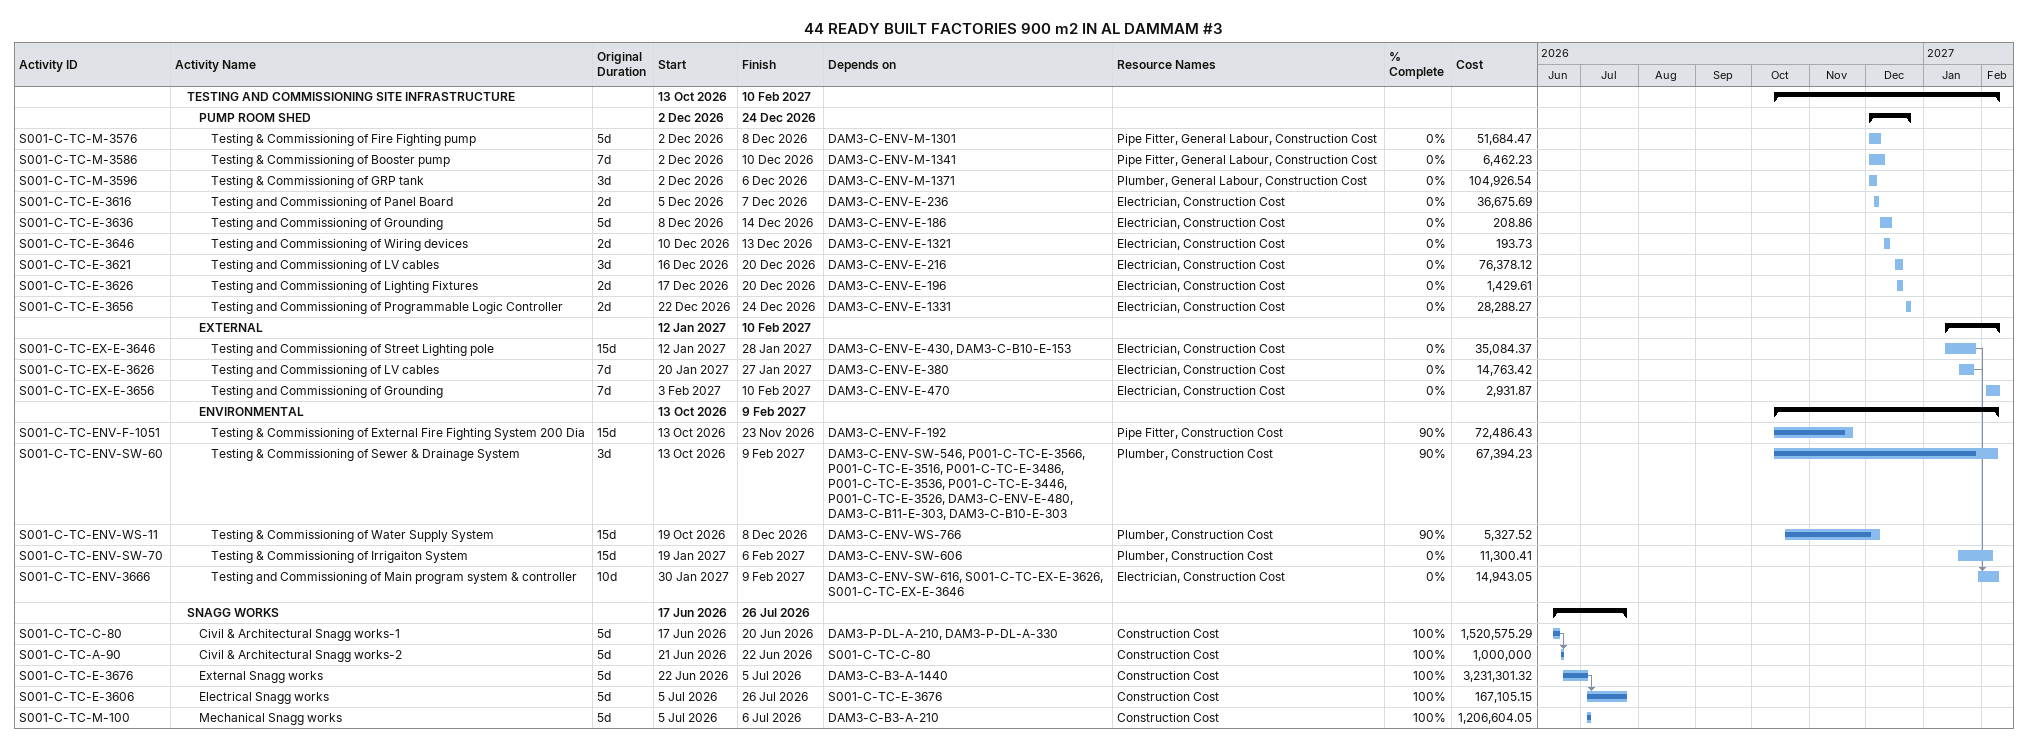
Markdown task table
44 READY BUILT FACTORIES 900 m2 IN AL DAMMAM #3

| ID | Level | Task | Original duration | Start | Finish | Predecessors | Resources | % complete | Cost |
|---|---|---|---|---|---|---|---|---|---|
|  | 2 | **TESTING AND COMMISSIONING SITE INFRASTRUCTURE** |  | 2026-10-13 | 2027-02-10 |  |  |  |  |
|  | 3 | **PUMP ROOM SHED** |  | 2026-12-02 | 2026-12-24 |  |  |  |  |
| S001-C-TC-M-3576 | 4 | Testing & Commissioning of Fire Fighting pump | 5d | 2026-12-02 | 2026-12-08 | DAM3-C-ENV-M-1301 | Pipe Fitter, General Labour, Construction Cost | 0 | 51684.47 |
| S001-C-TC-M-3586 | 4 | Testing & Commissioning of Booster pump | 7d | 2026-12-02 | 2026-12-10 | DAM3-C-ENV-M-1341 | Pipe Fitter, General Labour, Construction Cost | 0 | 6462.23 |
| S001-C-TC-M-3596 | 4 | Testing & Commissioning of GRP tank | 3d | 2026-12-02 | 2026-12-06 | DAM3-C-ENV-M-1371 | Plumber, General Labour, Construction Cost | 0 | 104926.54 |
| S001-C-TC-E-3616 | 4 | Testing and Commissioning of Panel Board | 2d | 2026-12-05 | 2026-12-07 | DAM3-C-ENV-E-236 | Electrician, Construction Cost | 0 | 36675.69 |
| S001-C-TC-E-3636 | 4 | Testing and Commissioning of Grounding | 5d | 2026-12-08 | 2026-12-14 | DAM3-C-ENV-E-186 | Electrician, Construction Cost | 0 | 208.86 |
| S001-C-TC-E-3646 | 4 | Testing and Commissioning of Wiring devices | 2d | 2026-12-10 | 2026-12-13 | DAM3-C-ENV-E-1321 | Electrician, Construction Cost | 0 | 193.73 |
| S001-C-TC-E-3621 | 4 | Testing and Commissioning of LV cables | 3d | 2026-12-16 | 2026-12-20 | DAM3-C-ENV-E-216 | Electrician, Construction Cost | 0 | 76378.12 |
| S001-C-TC-E-3626 | 4 | Testing and Commissioning of Lighting Fixtures | 2d | 2026-12-17 | 2026-12-20 | DAM3-C-ENV-E-196 | Electrician, Construction Cost | 0 | 1429.61 |
| S001-C-TC-E-3656 | 4 | Testing and Commissioning of Programmable Logic Controller | 2d | 2026-12-22 | 2026-12-24 | DAM3-C-ENV-E-1331 | Electrician, Construction Cost | 0 | 28288.27 |
|  | 3 | **EXTERNAL** |  | 2027-01-12 | 2027-02-10 |  |  |  |  |
| S001-C-TC-EX-E-3646 | 4 | Testing and Commissioning of Street Lighting pole | 15d | 2027-01-12 | 2027-01-28 | DAM3-C-ENV-E-430, DAM3-C-B10-E-153 | Electrician, Construction Cost | 0 | 35084.37 |
| S001-C-TC-EX-E-3626 | 4 | Testing and Commissioning of LV cables | 7d | 2027-01-20 | 2027-01-27 | DAM3-C-ENV-E-380 | Electrician, Construction Cost | 0 | 14763.42 |
| S001-C-TC-EX-E-3656 | 4 | Testing and Commissioning of Grounding | 7d | 2027-02-03 | 2027-02-10 | DAM3-C-ENV-E-470 | Electrician, Construction Cost | 0 | 2931.87 |
|  | 3 | **ENVIRONMENTAL** |  | 2026-10-13 | 2027-02-09 |  |  |  |  |
| S001-C-TC-ENV-F-1051 | 4 | Testing & Commissioning of External Fire Fighting System 200 Dia | 15d | 2026-10-13 | 2026-11-23 | DAM3-C-ENV-F-192 | Pipe Fitter, Construction Cost | 90 | 72486.43 |
| S001-C-TC-ENV-SW-60 | 4 | Testing & Commissioning of Sewer & Drainage System | 3d | 2026-10-13 | 2027-02-09 | DAM3-C-ENV-SW-546, P001-C-TC-E-3566, P001-C-TC-E-3516, P001-C-TC-E-3486, P001-C-TC-E-3536, P001-C-TC-E-3446, P001-C-TC-E-3526, DAM3-C-ENV-E-480, DAM3-C-B11-E-303, DAM3-C-B10-E-303 | Plumber, Construction Cost | 90 | 67394.23 |
| S001-C-TC-ENV-WS-11 | 4 | Testing & Commissioning of Water Supply System | 15d | 2026-10-19 | 2026-12-08 | DAM3-C-ENV-WS-766 | Plumber, Construction Cost | 90 | 5327.52 |
| S001-C-TC-ENV-SW-70 | 4 | Testing & Commissioning of Irrigaiton System | 15d | 2027-01-19 | 2027-02-06 | DAM3-C-ENV-SW-606 | Plumber, Construction Cost | 0 | 11300.41 |
| S001-C-TC-ENV-3666 | 4 | Testing and Commissioning of Main program system & controller | 10d | 2027-01-30 | 2027-02-09 | DAM3-C-ENV-SW-616, S001-C-TC-EX-E-3626, S001-C-TC-EX-E-3646 | Electrician, Construction Cost | 0 | 14943.05 |
|  | 2 | **SNAGG WORKS** |  | 2026-06-17 | 2026-07-26 |  |  |  |  |
| S001-C-TC-C-80 | 3 | Civil & Architectural Snagg works-1 | 5d | 2026-06-17 | 2026-06-20 | DAM3-P-DL-A-210, DAM3-P-DL-A-330 | Construction Cost | 100 | 1520575.29 |
| S001-C-TC-A-90 | 3 | Civil & Architectural Snagg works-2 | 5d | 2026-06-21 | 2026-06-22 | S001-C-TC-C-80 | Construction Cost | 100 | 1000000 |
| S001-C-TC-E-3676 | 3 | External Snagg works | 5d | 2026-06-22 | 2026-07-05 | DAM3-C-B3-A-1440 | Construction Cost | 100 | 3231301.32 |
| S001-C-TC-E-3606 | 3 | Electrical Snagg works | 5d | 2026-07-05 | 2026-07-26 | S001-C-TC-E-3676 | Construction Cost | 100 | 167105.15 |
| S001-C-TC-M-100 | 3 | Mechanical Snagg works | 5d | 2026-07-05 | 2026-07-06 | DAM3-C-B3-A-210 | Construction Cost | 100 | 1206604.05 |
